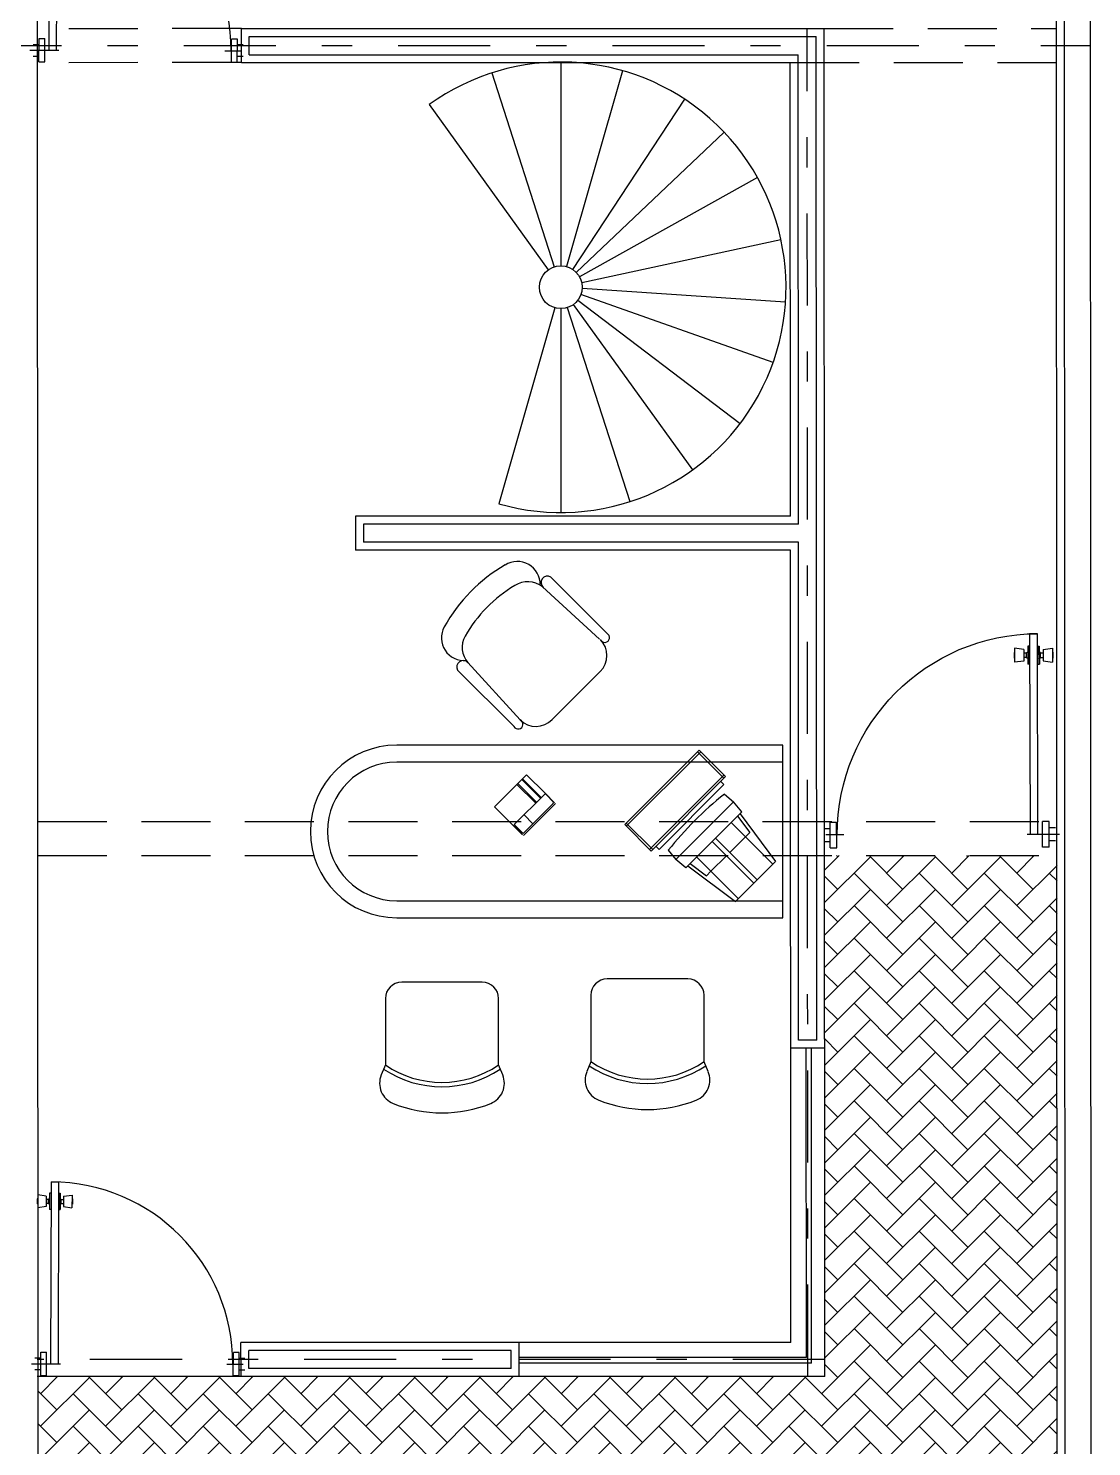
# Model space of a CAD drawing. Extents: x 152 to 700, y -120 to 84.
# Drawn here: x 214.064 to 217.585, y 59.508 to 64.205 of the extents above; entities that cross this region are included whole.
import ezdxf

# ---------------------------------------------------------------- set-up
doc = ezdxf.new("R2010")
doc.units = 0
doc.header["$LTSCALE"] = 0.03
doc.linetypes.add('DASHDOT', pattern=[25.4, 12.7, -6.35, 0, -6.35])
doc.linetypes.add('DASHED', pattern=[19.05, 12.7, -6.35])
doc.layers.get('0').update_dxf_attribs({"linetype": 'CONTINUOUS'})
for name, color, linetype in [('CALIDAD', 30, 'CONTINUOUS'), ('EJES', 8, 'DASHDOT'), ('HERRERIA', 8, 'CONTINUOUS'), ('MUEBLES', 8, 'CONTINUOUS'), ('PROYECCIONES', 9, 'DASHED'), ('VENTANAS', 4, 'CONTINUOUS')]:
    doc.layers.add(name, color=color, linetype=linetype)

# ---------------------------------------------------------------- blocks, each defined once
blk = doc.blocks.new('A$C7F5F34B9')
at = {"layer": 'MUEBLES'}
for p, q in [((0.0814, 0.8113), (0.1114, 0.8113)), ((0.0814, 0.0489), (0.0814, 0.8113)), ((0.1114, 0.8113), (0.1114, 0.0489)), ((0.0246, 0.7565), (0.0246, 0.7028)), ((0.0598, 0.7516), (0.0246, 0.7565)), ((0.0803, 0.7639), (0.0744, 0.7639)), ((0.0744, 0.7639), (0.0744, 0.6954)), ((0.0803, 0.7639), (0.0803, 0.6954)), ((0.1125, 0.7639), (0.1125, 0.6954)), ((0.1125, 0.7639), (0.1183, 0.7639)), ((0.1183, 0.7639), (0.1183, 0.6954)), ((0.133, 0.7516), (0.1682, 0.7565)), ((0.1682, 0.7565), (0.1682, 0.7028)), ((0.0225, 0.7406), (0.0225, 0.7187)), ((0.0246, 0.7406), (0.0225, 0.7406)), ((0.0246, 0.7187), (0.0225, 0.7187)), ((0.0598, 0.7077), (0.0246, 0.7028)), ((0.0598, 0.7516), (0.0598, 0.7077)), ((0.0702, 0.738), (0.0598, 0.738)), ((0.0702, 0.7213), (0.0598, 0.7213)), ((0.0702, 0.72), (0.0702, 0.7393)), ((0.1226, 0.72), (0.1226, 0.7393)), ((0.1226, 0.738), (0.133, 0.738)), ((0.1226, 0.7213), (0.133, 0.7213)), ((0.133, 0.7516), (0.133, 0.7077)), ((0.133, 0.7077), (0.1682, 0.7028)), ((0.1682, 0.7406), (0.1703, 0.7406)), ((0.1682, 0.7187), (0.1703, 0.7187)), ((0.1703, 0.7406), (0.1703, 0.7187)), ((0.0803, 0.6954), (0.0744, 0.6954)), ((0.1125, 0.6954), (0.1183, 0.6954)), ((0.0146, 0.0733), (0.039, 0.0733)), ((0.039, 0.0978), (0.0635, 0.0978)), ((0.039, 0), (0.039, 0.0978)), ((0.0635, 0), (0.0635, 0.0978)), ((0.8701, 0.0978), (0.8457, 0.0978)), ((0.8457, 0), (0.8457, 0.0978)), ((0.8701, 0), (0.8701, 0.0978)), ((0.8946, 0.0733), (0.8701, 0.0733)), ((0, 0.0489), (0.1221, 0.0489)), ((0.0146, 0.0244), (0.039, 0.0244)), ((0.8181, 0.0489), (0.8866, 0.0489)), ((0.8946, 0.0244), (0.8701, 0.0244)), ((0.039, 0), (0.0635, 0)), ((0.8701, 0), (0.8457, 0))]:
    blk.add_line(p, q, dxfattribs=at)
for centre, radius, start, end in [((0.0814, 0.0489), 0.7624, 0, 90), ((0.0706, 0.7432), 0.00393, 264.8527, 9.8194), ((0.0706, 0.7161), 0.00393, 350.1806, 95.1473), ((0.1222, 0.7432), 0.00393, 170.1806, 275.1473), ((0.1222, 0.7161), 0.00393, 84.8527, 189.8194)]:
    blk.add_arc(centre, radius, start, end, dxfattribs=at)

msp = doc.modelspace()

# ---------------------------------------------------------------- hatches: boundary and pattern name
at = {"ltscale": 0.03}
h = msp.add_hatch(dxfattribs=at)
h.set_pattern_fill('AR-HBONE,_O', color=31, scale=0.00075)
h.set_pattern_definition([(45, (-34.82855, 130.16018), (1e-17, 0.107763073), [0.2286, -0.0762]), (135, (-34.77467, 130.21406), (1e-17, 0.107763073), [0.2286, -0.0762])])
h.paths.add_polyline_path([(214.0961, 59.7398), (214.0964, 59.0648), (217.4714, 59.0648), (217.4704, 61.4654), (216.7007, 61.4654), (216.7015, 59.7398)])

# ---------------------------------------------------------------- linework, layer by layer
for p, q in [((214.0967, 58.4578), (214.0927, 67.5536)), ((217.4717, 58.378), (217.4679, 67.1411)), ((214.7692, 64.2045), (216.6995, 64.2045)), ((214.7692, 64.092), (214.7692, 64.2045)), ((216.7015, 59.7398), (216.6995, 64.2045)), ((214.7692, 64.092), (216.587, 64.092)), ((216.5877, 62.5898), (216.587, 64.092)), ((215.1471, 62.5898), (215.1471, 62.4773)), ((216.5877, 62.5898), (215.1471, 62.5898)), ((216.5877, 62.4773), (215.1471, 62.4773)), ((216.5889, 59.8523), (216.5877, 62.4773)), ((216.701, 60.8273), (216.5885, 60.8273)), ((216.5889, 59.8523), (214.768, 59.8523)), ((214.7681, 59.7398), (214.768, 59.8523)), ((215.689, 59.7398), (215.6889, 59.8523)), ((216.7015, 59.7398), (214.0931, 59.7398))]:
    msp.add_line(p, q, dxfattribs=at)
msp.add_lwpolyline([(217.5732, 83.2981), (202.5729, 83.2914), (202.5842, 57.9942), (217.585, 56.6357), (217.5732, 83.2981)], dxfattribs=at)
at = {"layer": 'CALIDAD', "ltscale": 0.03}
for p, q in [((217.498, 58.3781), (217.4941, 67.1673)), ((214.7954, 64.1782), (216.6732, 64.1782)), ((214.7954, 64.1182), (214.7954, 64.1782)), ((216.6747, 60.8536), (216.6732, 64.1782)), ((214.7954, 64.1182), (216.6133, 64.1182)), ((216.6139, 62.5636), (216.6133, 64.1182)), ((215.1733, 62.5636), (215.1733, 62.5036)), ((216.6139, 62.5636), (215.1733, 62.5636)), ((216.614, 62.5036), (215.1733, 62.5036)), ((216.6147, 60.8536), (216.614, 62.5036)), ((216.6747, 60.8536), (216.6147, 60.8536)), ((215.6627, 59.8261), (214.7943, 59.8261)), ((214.7943, 59.7661), (214.7943, 59.8261)), ((215.6627, 59.7661), (215.6627, 59.8261)), ((215.6627, 59.7661), (214.7943, 59.7661))]:
    msp.add_line(p, q, dxfattribs=at)
at = {"layer": 'EJES', "ltscale": 0.8}
for p, q in [((216.6452, 59.7398), (216.6432, 64.2044)), ((213.8692, 64.1482), (217.5817, 64.1482)), ((216.7015, 59.7961), (214.0931, 59.7961))]:
    msp.add_line(p, q, dxfattribs=at)
at = {"layer": 'MUEBLES', "ltscale": 0.03}
for p, q in [((215.8271, 64.0938), (215.8271, 63.4188)), ((215.5989, 64.0581), (215.8054, 63.4154)), ((216.0318, 64.0652), (215.8465, 63.4161)), ((215.3907, 63.9528), (215.7856, 63.4054)), ((216.2365, 63.9714), (215.866, 63.4072)), ((216.3676, 63.8619), (215.8784, 63.3968)), ((216.4781, 63.7118), (215.8889, 63.3825)), ((216.5562, 63.5049), (215.8963, 63.3629)), ((216.5299, 63.0984), (215.8938, 63.3242)), ((216.5713, 63.2987), (215.8978, 63.3433)), ((215.8076, 63.2798), (215.6224, 62.6307)), ((215.8271, 63.2771), (215.8271, 62.6021)), ((215.8487, 63.2805), (216.0552, 62.6378)), ((215.8685, 63.2905), (216.2635, 62.7431)), ((215.8835, 63.3051), (216.4212, 62.897))]:
    msp.add_line(p, q, dxfattribs=at)
at = {"layer": 'MUEBLES', "color": 8}
for p, q in [((215.7938, 62.3878), (215.9805, 62.2011)), ((215.9551, 62.1824), (215.7666, 62.3558)), ((215.6923, 61.9149), (215.5197, 62.1045)), ((215.4854, 62.0795), (215.6722, 61.8928)), ((215.7984, 61.9158), (215.9575, 62.0749)), ((216.5624, 61.8311), (215.2837, 61.8311)), ((216.5624, 61.7749), (215.2837, 61.7749)), ((216.0387, 61.568), (216.2853, 61.8146)), ((216.044, 61.5627), (216.2906, 61.8093)), ((216.28, 61.8093), (216.3675, 61.7218)), ((216.2853, 61.8146), (216.3728, 61.7271)), ((215.7138, 61.7332), (215.6077, 61.6271)), ((215.7748, 61.6722), (215.7138, 61.7332)), ((216.3675, 61.7324), (216.1209, 61.4858)), ((216.3728, 61.7271), (216.1262, 61.4805)), ((215.743, 61.6404), (215.682, 61.7014)), ((215.6846, 61.704), (215.7456, 61.643)), ((215.7589, 61.6563), (215.6979, 61.7173)), ((215.7615, 61.6589), (215.7005, 61.7199)), ((216.3675, 61.7006), (216.1527, 61.4858)), ((216.3675, 61.7006), (216.3569, 61.7112)), ((215.7729, 61.6677), (215.6732, 61.568)), ((215.7024, 61.5388), (215.8021, 61.6385)), ((215.8092, 61.6377), (215.7032, 61.5317)), ((215.8066, 61.6404), (215.7748, 61.6722)), ((215.8021, 61.6438), (215.7783, 61.6677)), ((216.2081, 61.4526), (216.3993, 61.6438)), ((216.3687, 61.6688), (216.3993, 61.6438)), ((216.427, 61.6105), (216.3993, 61.6438)), ((215.6077, 61.6271), (215.6687, 61.5661)), ((215.7344, 61.5708), (215.7053, 61.6)), ((216.427, 61.6105), (216.2414, 61.4249)), ((216.4126, 61.5961), (216.453, 61.5419)), ((216.4207, 61.6041), (216.5384, 61.4461)), ((215.7006, 61.5343), (215.6687, 61.5661)), ((215.7024, 61.5388), (215.6732, 61.568)), ((215.6732, 61.5627), (215.6971, 61.5388)), ((216.1262, 61.4805), (216.0387, 61.568)), ((216.1315, 61.4858), (216.044, 61.5733)), ((216.5291, 61.4368), (216.3912, 61.5747)), ((216.453, 61.5419), (216.4385, 61.5275)), ((216.1527, 61.4858), (216.1421, 61.4964)), ((216.3289, 61.5124), (216.4668, 61.3745)), ((216.3395, 61.523), (216.4774, 61.3851)), ((216.4385, 61.5275), (216.3868, 61.4758)), ((216.1831, 61.4832), (216.2081, 61.4526)), ((216.2414, 61.4249), (216.2081, 61.4526)), ((216.4151, 61.3228), (216.2772, 61.4607)), ((216.3762, 61.4651), (216.3244, 61.4134)), ((216.5384, 61.4461), (216.4058, 61.3135)), ((216.2478, 61.4312), (216.4058, 61.3135)), ((216.2558, 61.4393), (216.31, 61.3989)), ((216.3244, 61.4134), (216.31, 61.3989)), ((215.2837, 61.3159), (216.5624, 61.3159)), ((215.2837, 61.2596), (216.5624, 61.2596)), ((215.5671, 61.046), (215.3002, 61.046)), ((216.2476, 61.057), (215.9808, 61.057)), ((215.2461, 60.9919), (215.2461, 60.772)), ((215.6211, 60.772), (215.6211, 60.9919)), ((215.9267, 61.0029), (215.9267, 60.7829)), ((216.3017, 60.7829), (216.3017, 61.0029)), ((215.2461, 60.772), (215.2325, 60.7388)), ((215.6348, 60.7388), (215.6211, 60.772)), ((215.9267, 60.7829), (215.913, 60.7498)), ((216.3154, 60.7498), (216.3017, 60.7829))]:
    msp.add_line(p, q, dxfattribs=at)
at = {"layer": 'MUEBLES'}
msp.add_line((216.5624, 61.2596), (216.5624, 61.8311), dxfattribs=at)
at = {"layer": 'MUEBLES', "ltscale": 0.03}
msp.add_circle((215.8271, 63.3479), 0.0709, dxfattribs=at)
msp.add_arc((215.8271, 63.3479), 0.7459, 254.0703, 125.8092, dxfattribs=at)
at = {"layer": 'MUEBLES', "color": 8}
for centre, radius, start, end in [((215.683, 62.3633), 0.0762, 358.6294, 121.9569), ((215.9133, 61.9606), 0.5401, 120.0699, 150.9389), ((215.7828, 62.3696), 0.0213, 59.0432, 228.7186), ((215.9133, 61.9606), 0.4651, 120.8967, 150.112), ((215.7177, 62.2912), 0.081, 52.875, 122.2665), ((215.5068, 62.1865), 0.075, 150.9389, 275.3393), ((215.9728, 62.1874), 0.0158, 203.9825, 60.7764), ((215.5751, 62.155), 0.075, 150.112, 222.3197), ((215.9049, 62.1284), 0.075, 314.4956, 44.4956), ((215.5037, 62.0904), 0.0213, 41.2814, 210.9568), ((215.6859, 61.9005), 0.0158, 209.2236, 66.0175), ((215.7449, 61.9684), 0.075, 225.5044, 315.5044), ((215.2837, 61.5454), 0.2858, 90, 270), ((215.2837, 61.5454), 0.2295, 90, 270), ((215.7756, 61.665), 0.00375, 45, 135), ((215.7995, 61.6412), 0.00375, 315, 45), ((217.0853, 60.7666), 1.1522, 128.459, 141.541), ((215.6759, 61.5653), 0.00375, 135, 225), ((215.3002, 60.9919), 0.0541, 90, 180), ((215.5671, 60.9919), 0.0541, 0, 90), ((215.9808, 61.0029), 0.0541, 90, 180), ((216.2476, 61.0029), 0.0541, 0, 90), ((215.4336, 61.0478), 0.348, 236.2908, 303.7092), ((215.4336, 61.0478), 0.3335, 235.7945, 304.2055), ((215.9797, 60.7223), 0.0721, 157.6062, 248.2138), ((216.1142, 61.0588), 0.348, 236.2908, 303.7092), ((216.1142, 61.0588), 0.3335, 235.7945, 304.2055), ((216.2487, 60.7223), 0.0721, 291.7862, 22.3938), ((215.2991, 60.7113), 0.0721, 157.6062, 248.2138), ((215.5681, 60.7113), 0.0721, 291.7862, 22.3938), ((216.1142, 61.0588), 0.4345, 248.2138, 291.7862), ((215.4336, 61.0478), 0.4345, 248.2138, 291.7862)]:
    msp.add_arc(centre, radius, start, end, dxfattribs=at)
at = {"layer": 'PROYECCIONES', "ltscale": 0.6}
for p, q in [((214.7692, 64.2045), (214.0942, 64.2042)), ((216.6995, 64.2045), (217.4692, 64.2048)), ((214.7692, 64.092), (214.0942, 64.0917)), ((216.587, 64.092), (217.4692, 64.0923)), ((214.0953, 61.5779), (217.4703, 61.5779)), ((214.0954, 61.4654), (217.4704, 61.4654))]:
    msp.add_line(p, q, dxfattribs=at)
at = {"layer": 'VENTANAS', "ltscale": 0.03}
for p, q in [((216.6405, 59.8028), (216.64, 60.8273)), ((216.6573, 59.7839), (216.6568, 60.8273)), ((216.6405, 59.8028), (215.6889, 59.8028)), ((216.6573, 59.7839), (215.6889, 59.7839))]:
    msp.add_line(p, q, dxfattribs=at)

# ---------------------------------------------------------------- block references
at = {"layer": 'HERRERIA'}
for p, xscale, yscale, zscale, rotation in [((214.0682, 64.0943), 0.7903230035757247, 0.7903230035757247, 0.7903230035757247, 359.8605939138454), ((217.4782, 61.4932), -0.8719081675311824, 0.8719081675311824, 0.8719081675311824, 0.1394060861545743), ((214.0741, 59.7437), 0.7903230035757247, 0.7903230035757247, 0.7903230035757247, 359.8605939138454)]:
    msp.add_blockref('A$C7F5F34B9', p, dxfattribs=dict(at, xscale=xscale, yscale=yscale, zscale=zscale, rotation=rotation))

doc.saveas('drawing.dxf')
